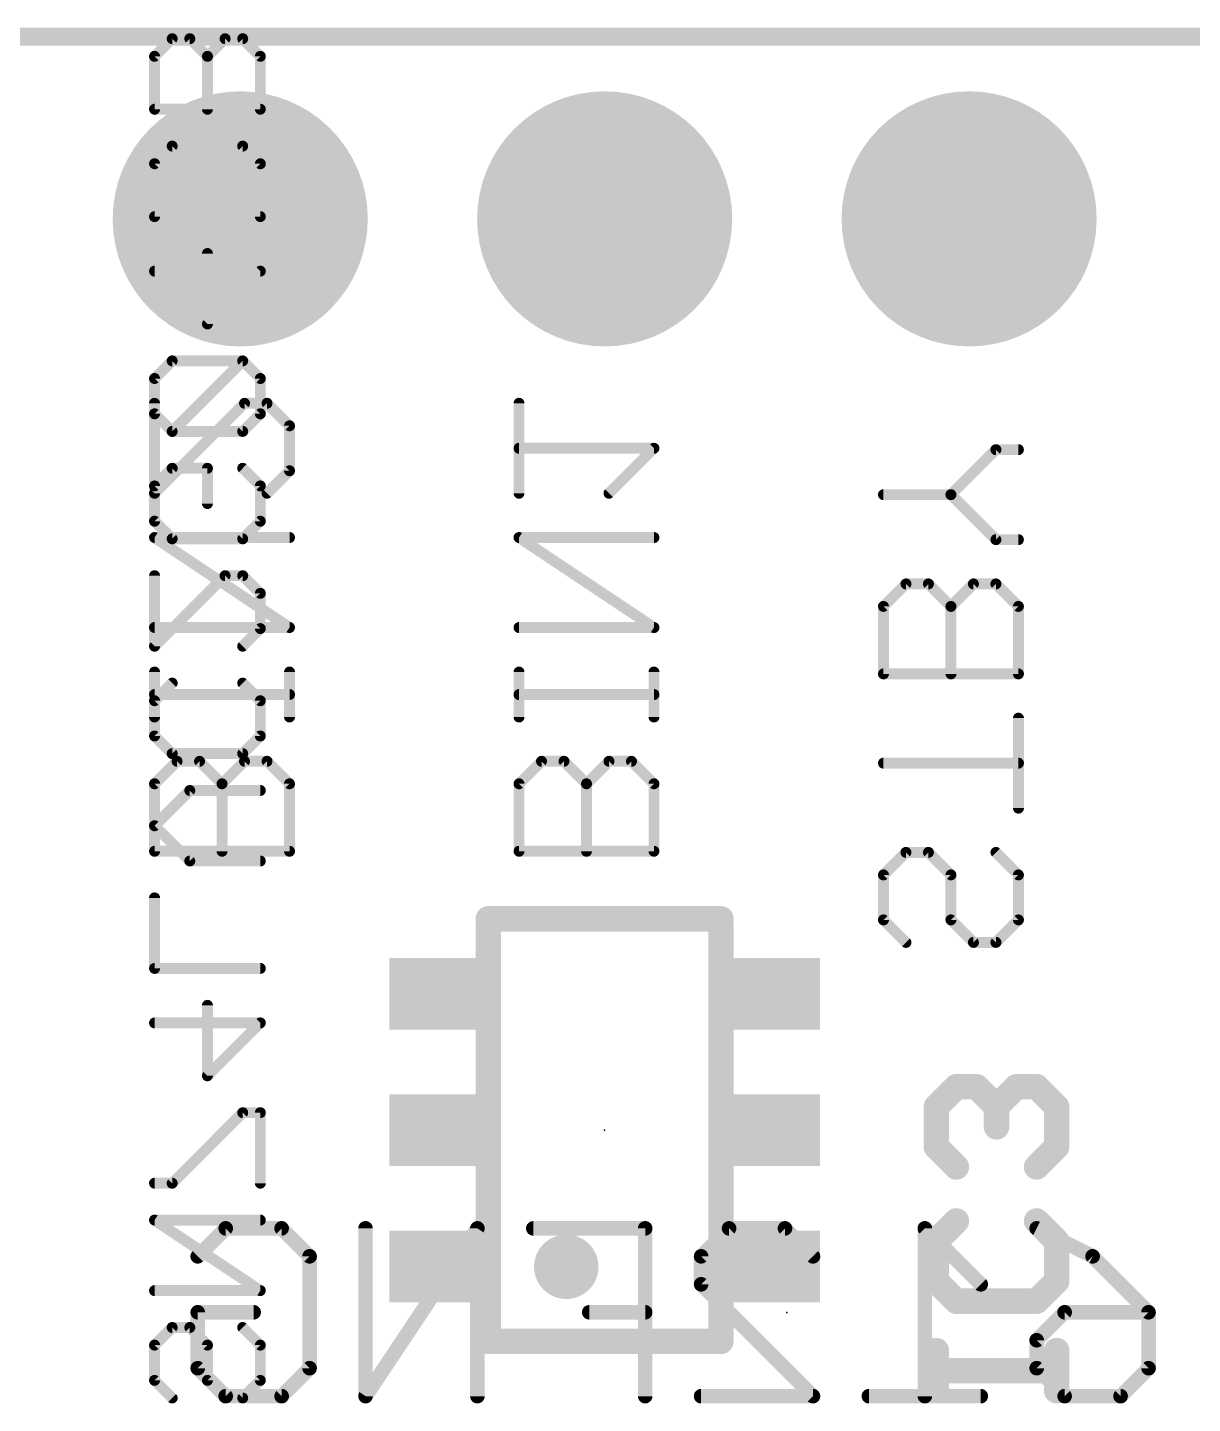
# Model space of a CAD drawing. Extents: x -0.1 to 33.1, y -0.1 to 43.3.
# Drawn here: x 8.68 to 16.8, y 23.49 to 33.08 of the extents above; entities that cross this region are included whole.
import ezdxf

# ---------------------------------------------------------------- set-up
doc = ezdxf.new("R2010")
doc.units = 0
for name, color, linetype in [('17', 94, 'CONTINUOUS'), ('22', 250, 'CONTINUOUS'), ('24', 178, 'CONTINUOUS'), ('26', 250, 'CONTINUOUS'), ('28', 250, 'CONTINUOUS'), ('52', 250, 'CONTINUOUS')]:
    doc.layers.add(name, color=color, linetype=linetype)

# ---------------------------------------------------------------- blocks, each defined once
blk = doc.blocks.new('RECT')
blk.add_solid([(-0.5, -0.5), (0.5, -0.5), (-0.5, 0.5), (0.5, 0.5)])
blk = doc.blocks.new('ROUNDP')
at = {"const_width": 0.5}
blk.add_lwpolyline([(0, -0.25, 1), (0, 0.25, 1), (0, -0.25)], format="xyb", dxfattribs=at)

msp = doc.modelspace()

# ---------------------------------------------------------------- linework, layer by layer
at = {"layer": '22'}
for points, const_width in [([(24.13, 33.02), (3.81, 33.02)], 0.127), ([(9.5631, 30.4649), (9.5631, 29.8378)], 0.0762), ([(9.5631, 29.8378), (10.1902, 30.4649)], 0.0762), ([(10.1902, 30.4649), (10.3469, 30.4649)], 0.0762), ([(10.3469, 30.4649), (10.5037, 30.3081)], 0.0762), ([(12.1031, 29.8378), (12.1031, 30.4649)], 0.0762), ([(10.5037, 30.3081), (10.5037, 29.9946)], 0.0762), ([(13.0437, 30.1514), (12.1031, 30.1514)], 0.0762), ([(12.7302, 29.8378), (13.0437, 30.1514)], 0.0762), ([(15.1134, 29.8282), (15.4269, 30.1417)], 0.0762), ([(15.4269, 30.1417), (15.5837, 30.1417)], 0.0762), ([(10.5037, 29.9946), (10.3469, 29.8378)], 0.0762), ([(15.1134, 29.8282), (14.6431, 29.8282)], 0.0762), ([(15.4269, 29.5147), (15.1134, 29.8282)], 0.0762), ([(10.5037, 28.9023), (9.5631, 29.5294)], 0.0762), ([(9.5631, 29.5294), (10.5037, 29.5294)], 0.0762), ([(13.0437, 28.9023), (12.1031, 29.5294)], 0.0762), ([(12.1031, 29.5294), (13.0437, 29.5294)], 0.0762), ([(15.5837, 29.5147), (15.4269, 29.5147)], 0.0762), ([(14.7999, 29.2062), (14.6431, 29.0494)], 0.0762), ([(14.9566, 29.2062), (14.7999, 29.2062)], 0.0762), ([(15.1134, 29.0494), (14.9566, 29.2062)], 0.0762), ([(15.2702, 29.2062), (15.1134, 29.0494)], 0.0762), ([(15.4269, 29.2062), (15.2702, 29.2062)], 0.0762), ([(15.5837, 29.0494), (15.4269, 29.2062)], 0.0762), ([(14.6431, 29.0494), (14.6431, 28.5791)], 0.0762), ([(15.1134, 28.5791), (15.1134, 29.0494)], 0.0762), ([(15.5837, 28.5791), (15.5837, 29.0494)], 0.0762), ([(9.5631, 28.9023), (10.5037, 28.9023)], 0.0762), ([(12.1031, 28.9023), (13.0437, 28.9023)], 0.0762), ([(9.5631, 28.2786), (9.5631, 28.5922)], 0.0762), ([(10.5037, 28.2786), (10.5037, 28.5922)], 0.0762), ([(12.1031, 28.2786), (12.1031, 28.5922)], 0.0762), ([(13.0437, 28.2786), (13.0437, 28.5922)], 0.0762), ([(14.6431, 28.5791), (15.5837, 28.5791)], 0.0762), ([(9.5631, 28.4354), (10.5037, 28.4354)], 0.0762), ([(12.1031, 28.4354), (13.0437, 28.4354)], 0.0762), ([(15.5837, 27.6436), (15.5837, 28.2707)], 0.0762), ([(9.7199, 27.9702), (9.5631, 27.8134)], 0.0762), ([(9.8766, 27.9702), (9.7199, 27.9702)], 0.0762), ([(10.0334, 27.8134), (9.8766, 27.9702)], 0.0762), ([(10.1902, 27.9702), (10.0334, 27.8134)], 0.0762), ([(10.3469, 27.9702), (10.1902, 27.9702)], 0.0762), ([(10.5037, 27.8134), (10.3469, 27.9702)], 0.0762), ([(12.2599, 27.9702), (12.1031, 27.8134)], 0.0762), ([(12.4166, 27.9702), (12.2599, 27.9702)], 0.0762), ([(12.5734, 27.8134), (12.4166, 27.9702)], 0.0762), ([(12.7302, 27.9702), (12.5734, 27.8134)], 0.0762), ([(12.8869, 27.9702), (12.7302, 27.9702)], 0.0762), ([(13.0437, 27.8134), (12.8869, 27.9702)], 0.0762), ([(14.6431, 27.9572), (15.5837, 27.9572)], 0.0762), ([(9.5631, 27.8134), (9.5631, 27.3431)], 0.0762), ([(10.0334, 27.3431), (10.0334, 27.8134)], 0.0762), ([(10.5037, 27.3431), (10.5037, 27.8134)], 0.0762), ([(12.1031, 27.8134), (12.1031, 27.3431)], 0.0762), ([(12.5734, 27.3431), (12.5734, 27.8134)], 0.0762), ([(13.0437, 27.3431), (13.0437, 27.8134)], 0.0762), ([(9.5631, 27.3431), (10.5037, 27.3431)], 0.0762), ([(12.1031, 27.3431), (13.0437, 27.3431)], 0.0762), ([(14.7999, 27.3352), (14.6431, 27.1784)], 0.0762), ([(14.9566, 27.3352), (14.7999, 27.3352)], 0.0762), ([(15.1134, 27.1784), (14.9566, 27.3352)], 0.0762), ([(15.4269, 27.3352), (15.5837, 27.1784)], 0.0762), ([(14.6431, 27.1784), (14.6431, 26.8649)], 0.0762), ([(15.1134, 26.8649), (15.1134, 27.1784)], 0.0762), ([(15.5837, 27.1784), (15.5837, 26.8649)], 0.0762), ([(13.5104, 26.8724), (11.8896, 26.8724)], 0.1778), ([(14.6431, 26.8649), (14.7999, 26.7081)], 0.0762), ([(15.2702, 26.7081), (15.1134, 26.8649)], 0.0762), ([(15.5837, 26.8649), (15.4269, 26.7081)], 0.0762), ([(15.4269, 26.7081), (15.2702, 26.7081)], 0.0762), ([(9.864, 24.5203), (10.0589, 24.7152)], 0.1016), ([(10.0589, 24.7152), (10.4487, 24.7152)], 0.1016), ([(10.4487, 24.7152), (10.6436, 24.5203)], 0.1016), ([(11.813, 24.7152), (11.0334, 23.5458)], 0.1016), ([(11.0334, 23.5458), (11.0334, 24.7152)], 0.1016), ([(11.813, 23.5458), (11.813, 24.7152)], 0.1016), ([(12.9824, 24.7152), (12.2028, 24.7152)], 0.1016), ([(12.9824, 23.5458), (12.9824, 24.7152)], 0.1016), ([(13.3722, 24.5203), (13.5671, 24.7152)], 0.1016), ([(13.5671, 24.7152), (13.9569, 24.7152)], 0.1016), ([(13.9569, 24.7152), (14.1518, 24.5203)], 0.1016), ([(15.3212, 24.3254), (14.9314, 24.7152)], 0.1016), ([(14.9314, 24.7152), (14.9314, 23.5458)], 0.1016), ([(15.711, 24.7152), (16.1008, 24.5203)], 0.1016), ([(10.6436, 24.5203), (10.6436, 23.7407)], 0.1016), ([(13.3722, 24.3254), (13.3722, 24.5203)], 0.1016), ([(16.1008, 24.5203), (16.4906, 24.1305)], 0.1016), ([(14.1518, 23.5458), (13.3722, 24.3254)], 0.1016), ([(9.864, 23.7407), (9.864, 24.1305)], 0.1016), ([(9.864, 24.1305), (10.2538, 24.1305)], 0.1016), ([(12.9824, 24.1305), (12.5926, 24.1305)], 0.1016), ([(15.711, 23.9356), (15.9059, 24.1305)], 0.1016), ([(15.9059, 24.1305), (16.4906, 24.1305)], 0.1016), ([(16.4906, 24.1305), (16.4906, 23.7407)], 0.1016), ([(11.8896, 23.9276), (13.5104, 23.9276)], 0.1778), ([(15.711, 23.7407), (15.711, 23.9356)], 0.1016), ([(10.0589, 23.5458), (9.864, 23.7407)], 0.1016), ([(10.6436, 23.7407), (10.4487, 23.5458)], 0.1016), ([(15.9059, 23.5458), (15.711, 23.7407)], 0.1016), ([(16.4906, 23.7407), (16.2957, 23.5458)], 0.1016), ([(10.4487, 23.5458), (10.0589, 23.5458)], 0.1016), ([(13.3722, 23.5458), (14.1518, 23.5458)], 0.1016), ([(15.3212, 23.5458), (14.5416, 23.5458)], 0.1016), ([(16.2957, 23.5458), (15.9059, 23.5458)], 0.1016)]:
    msp.add_lwpolyline(points, dxfattribs=dict(at, const_width=const_width))
for points, const_width in [([(9.5822, 30.4649, 1), (9.5441, 30.4649)], 0.0381), ([(10.1902, 30.4839, 1), (10.1902, 30.4458)], 0.0381), ([(10.2036, 30.4514, 1), (10.1767, 30.4784)], 0.0381), ([(10.3604, 30.4784, 1), (10.3335, 30.4514)], 0.0381), ([(10.3469, 30.4458, 1), (10.3469, 30.4839)], 0.0381), ([(12.1222, 30.4649, 1), (12.0841, 30.4649)], 0.0381), ([(10.5228, 30.3081, 1), (10.4847, 30.3081)], 0.0381), ([(10.4902, 30.2946, 1), (10.5172, 30.3216)], 0.0381), ([(12.1031, 30.1704, 1), (12.1031, 30.1323)], 0.0381), ([(13.0572, 30.1379, 1), (13.0302, 30.1648)], 0.0381), ([(13.0437, 30.1323, 1), (13.0437, 30.1704)], 0.0381), ([(15.4269, 30.1608, 1), (15.4269, 30.1227)], 0.0381), ([(15.4404, 30.1283, 1), (15.4135, 30.1552)], 0.0381), ([(15.5837, 30.1227, 1), (15.5837, 30.1608)], 0.0381), ([(10.4847, 29.9946, 1), (10.5228, 29.9946)], 0.0381), ([(10.5172, 29.9811, 1), (10.4902, 30.0081)], 0.0381), ([(9.5496, 29.8513, 1), (9.5766, 29.8243)], 0.0381), ([(9.5441, 29.8378, 1), (9.5822, 29.8378)], 0.0381), ([(10.3335, 29.8513, 1), (10.3604, 29.8243)], 0.0381), ([(12.0841, 29.8378, 1), (12.1222, 29.8378)], 0.0381), ([(12.7167, 29.8513, 1), (12.7436, 29.8243)], 0.0381), ([(14.6431, 29.8472, 1), (14.6431, 29.8091)], 0.0381), ([(15.1269, 29.8417, 1), (15.0999, 29.8147)], 0.0381), ([(15.0999, 29.8417, 1), (15.1269, 29.8147)], 0.0381), ([(15.1134, 29.8091, 1), (15.1134, 29.8472)], 0.0381), ([(9.5737, 29.5452, 1), (9.5525, 29.5135)], 0.0381), ([(9.5631, 29.5484, 1), (9.5631, 29.5103)], 0.0381), ([(10.5037, 29.5103, 1), (10.5037, 29.5484)], 0.0381), ([(12.1137, 29.5452, 1), (12.0925, 29.5135)], 0.0381), ([(12.1031, 29.5484, 1), (12.1031, 29.5103)], 0.0381), ([(13.0437, 29.5103, 1), (13.0437, 29.5484)], 0.0381), ([(15.4269, 29.5337, 1), (15.4269, 29.4956)], 0.0381), ([(15.4135, 29.5012, 1), (15.4404, 29.5281)], 0.0381), ([(15.5837, 29.4956, 1), (15.5837, 29.5337)], 0.0381), ([(14.7999, 29.2253, 1), (14.7999, 29.1872)], 0.0381), ([(14.8133, 29.1927, 1), (14.7864, 29.2197)], 0.0381), ([(14.9701, 29.2197, 1), (14.9432, 29.1927)], 0.0381), ([(14.9566, 29.1872, 1), (14.9566, 29.2253)], 0.0381), ([(15.2702, 29.2253, 1), (15.2702, 29.1872)], 0.0381), ([(15.2836, 29.1927, 1), (15.2567, 29.2197)], 0.0381), ([(15.4404, 29.2197, 1), (15.4135, 29.1927)], 0.0381), ([(15.4269, 29.1872, 1), (15.4269, 29.2253)], 0.0381), ([(14.6296, 29.0629, 1), (14.6566, 29.036)], 0.0381), ([(14.6622, 29.0494, 1), (14.6241, 29.0494)], 0.0381), ([(15.0999, 29.0629, 1), (15.1269, 29.036)], 0.0381), ([(15.1325, 29.0494, 1), (15.0944, 29.0494)], 0.0381), ([(15.0999, 29.036, 1), (15.1269, 29.0629)], 0.0381), ([(15.6028, 29.0494, 1), (15.5647, 29.0494)], 0.0381), ([(15.5702, 29.036, 1), (15.5972, 29.0629)], 0.0381), ([(9.5631, 28.9213, 1), (9.5631, 28.8832)], 0.0381), ([(10.4931, 28.8864, 1), (10.5143, 28.9181)], 0.0381), ([(10.5037, 28.8832, 1), (10.5037, 28.9213)], 0.0381), ([(12.1031, 28.9213, 1), (12.1031, 28.8832)], 0.0381), ([(13.0331, 28.8864, 1), (13.0543, 28.9181)], 0.0381), ([(13.0437, 28.8832, 1), (13.0437, 28.9213)], 0.0381), ([(9.5822, 28.5922, 1), (9.5441, 28.5922)], 0.0381), ([(10.5228, 28.5922, 1), (10.4847, 28.5922)], 0.0381), ([(12.1222, 28.5922, 1), (12.0841, 28.5922)], 0.0381), ([(13.0628, 28.5922, 1), (13.0247, 28.5922)], 0.0381), ([(14.6431, 28.5982, 1), (14.6431, 28.5601)], 0.0381), ([(14.6241, 28.5791, 1), (14.6622, 28.5791)], 0.0381), ([(15.0944, 28.5791, 1), (15.1325, 28.5791)], 0.0381), ([(15.5647, 28.5791, 1), (15.6028, 28.5791)], 0.0381), ([(15.5837, 28.5601, 1), (15.5837, 28.5982)], 0.0381), ([(9.5631, 28.4544, 1), (9.5631, 28.4163)], 0.0381), ([(10.5037, 28.4163, 1), (10.5037, 28.4544)], 0.0381), ([(12.1031, 28.4544, 1), (12.1031, 28.4163)], 0.0381), ([(13.0437, 28.4163, 1), (13.0437, 28.4544)], 0.0381), ([(9.5441, 28.2786, 1), (9.5822, 28.2786)], 0.0381), ([(10.4847, 28.2786, 1), (10.5228, 28.2786)], 0.0381), ([(12.0841, 28.2786, 1), (12.1222, 28.2786)], 0.0381), ([(13.0247, 28.2786, 1), (13.0628, 28.2786)], 0.0381), ([(15.6028, 28.2707, 1), (15.5647, 28.2707)], 0.0381), ([(9.7199, 27.9892, 1), (9.7199, 27.9511)], 0.0381), ([(9.7333, 27.9567, 1), (9.7064, 27.9836)], 0.0381), ([(9.8901, 27.9836, 1), (9.8632, 27.9567)], 0.0381), ([(9.8766, 27.9511, 1), (9.8766, 27.9892)], 0.0381), ([(10.1902, 27.9892, 1), (10.1902, 27.9511)], 0.0381), ([(10.2036, 27.9567, 1), (10.1767, 27.9836)], 0.0381), ([(10.3604, 27.9836, 1), (10.3335, 27.9567)], 0.0381), ([(10.3469, 27.9511, 1), (10.3469, 27.9892)], 0.0381), ([(12.2599, 27.9892, 1), (12.2599, 27.9511)], 0.0381), ([(12.2733, 27.9567, 1), (12.2464, 27.9836)], 0.0381), ([(12.4301, 27.9836, 1), (12.4032, 27.9567)], 0.0381), ([(12.4166, 27.9511, 1), (12.4166, 27.9892)], 0.0381), ([(12.7302, 27.9892, 1), (12.7302, 27.9511)], 0.0381), ([(12.7436, 27.9567, 1), (12.7167, 27.9836)], 0.0381), ([(12.9004, 27.9836, 1), (12.8735, 27.9567)], 0.0381), ([(12.8869, 27.9511, 1), (12.8869, 27.9892)], 0.0381), ([(14.6431, 27.9762, 1), (14.6431, 27.9381)], 0.0381), ([(15.5837, 27.9381, 1), (15.5837, 27.9762)], 0.0381), ([(9.5496, 27.8269, 1), (9.5766, 27.7999)], 0.0381), ([(9.5822, 27.8134, 1), (9.5441, 27.8134)], 0.0381), ([(10.0199, 27.8269, 1), (10.0469, 27.7999)], 0.0381), ([(10.0525, 27.8134, 1), (10.0144, 27.8134)], 0.0381), ([(10.0199, 27.7999, 1), (10.0469, 27.8269)], 0.0381), ([(10.5228, 27.8134, 1), (10.4847, 27.8134)], 0.0381), ([(10.4902, 27.7999, 1), (10.5172, 27.8269)], 0.0381), ([(12.1222, 27.8134, 1), (12.0841, 27.8134)], 0.0381), ([(12.0896, 27.8269, 1), (12.1166, 27.7999)], 0.0381), ([(12.5925, 27.8134, 1), (12.5544, 27.8134)], 0.0381), ([(12.5599, 27.8269, 1), (12.5869, 27.7999)], 0.0381), ([(12.5599, 27.7999, 1), (12.5869, 27.8269)], 0.0381), ([(13.0628, 27.8134, 1), (13.0247, 27.8134)], 0.0381), ([(13.0302, 27.7999, 1), (13.0572, 27.8269)], 0.0381), ([(15.5647, 27.6436, 1), (15.6028, 27.6436)], 0.0381), ([(9.5631, 27.3621, 1), (9.5631, 27.324)], 0.0381), ([(9.5441, 27.3431, 1), (9.5822, 27.3431)], 0.0381), ([(10.0144, 27.3431, 1), (10.0525, 27.3431)], 0.0381), ([(10.4847, 27.3431, 1), (10.5228, 27.3431)], 0.0381), ([(10.5037, 27.324, 1), (10.5037, 27.3621)], 0.0381), ([(12.1031, 27.3621, 1), (12.1031, 27.324)], 0.0381), ([(12.0841, 27.3431, 1), (12.1222, 27.3431)], 0.0381), ([(12.5544, 27.3431, 1), (12.5925, 27.3431)], 0.0381), ([(13.0247, 27.3431, 1), (13.0628, 27.3431)], 0.0381), ([(13.0437, 27.324, 1), (13.0437, 27.3621)], 0.0381), ([(14.7999, 27.3542, 1), (14.7999, 27.3161)], 0.0381), ([(14.8133, 27.3217, 1), (14.7864, 27.3486)], 0.0381), ([(14.9701, 27.3486, 1), (14.9432, 27.3217)], 0.0381), ([(14.9566, 27.3161, 1), (14.9566, 27.3542)], 0.0381), ([(15.4404, 27.3486, 1), (15.4135, 27.3217)], 0.0381), ([(14.6296, 27.1919, 1), (14.6566, 27.1649)], 0.0381), ([(14.6622, 27.1784, 1), (14.6241, 27.1784)], 0.0381), ([(15.1325, 27.1784, 1), (15.0944, 27.1784)], 0.0381), ([(15.0999, 27.1649, 1), (15.1269, 27.1919)], 0.0381), ([(15.6028, 27.1784, 1), (15.5647, 27.1784)], 0.0381), ([(15.5702, 27.1649, 1), (15.5972, 27.1919)], 0.0381), ([(11.8896, 26.9169, 1), (11.8896, 26.828)], 0.0889), ([(13.5104, 26.828, 1), (13.5104, 26.9169)], 0.0889), ([(14.6566, 26.8783, 1), (14.6296, 26.8514)], 0.0381), ([(14.6241, 26.8649, 1), (14.6622, 26.8649)], 0.0381), ([(15.1269, 26.8783, 1), (15.0999, 26.8514)], 0.0381), ([(15.0944, 26.8649, 1), (15.1325, 26.8649)], 0.0381), ([(15.5647, 26.8649, 1), (15.6028, 26.8649)], 0.0381), ([(15.5972, 26.8514, 1), (15.5702, 26.8783)], 0.0381), ([(14.7864, 26.6946, 1), (14.8133, 26.7216)], 0.0381), ([(15.2702, 26.7272, 1), (15.2702, 26.6891)], 0.0381), ([(15.2567, 26.6946, 1), (15.2836, 26.7216)], 0.0381), ([(15.4135, 26.7216, 1), (15.4404, 26.6946)], 0.0381), ([(15.4269, 26.6891, 1), (15.4269, 26.7272)], 0.0381), ([(10.0589, 24.7406, 1), (10.0589, 24.6898)], 0.0508), ([(10.0769, 24.6972, 1), (10.041, 24.7332)], 0.0508), ([(10.4667, 24.7332, 1), (10.4308, 24.6972)], 0.0508), ([(10.4487, 24.6898, 1), (10.4487, 24.7406)], 0.0508), ([(11.0588, 24.7152, 1), (11.008, 24.7152)], 0.0508), ([(11.8384, 24.7152, 1), (11.7876, 24.7152)], 0.0508), ([(11.8341, 24.7011, 1), (11.7919, 24.7293)], 0.0508), ([(12.2028, 24.7406, 1), (12.2028, 24.6898)], 0.0508), ([(13.0078, 24.7152, 1), (12.957, 24.7152)], 0.0508), ([(12.9824, 24.6898, 1), (12.9824, 24.7406)], 0.0508), ([(13.5671, 24.7406, 1), (13.5671, 24.6898)], 0.0508), ([(13.5851, 24.6972, 1), (13.5492, 24.7332)], 0.0508), ([(13.9749, 24.7332, 1), (13.939, 24.6972)], 0.0508), ([(13.9569, 24.6898, 1), (13.9569, 24.7406)], 0.0508), ([(14.9494, 24.7332, 1), (14.9134, 24.6972)], 0.0508), ([(14.9568, 24.7152, 1), (14.906, 24.7152)], 0.0508), ([(15.7224, 24.7379, 1), (15.6996, 24.6925)], 0.0508), ([(12.4325, 24.3353, 1), (12.4325, 24.5598, 1), (12.4325, 24.3353)], 0.2245), ([(9.8461, 24.5383, 1), (9.882, 24.5023)], 0.0508), ([(10.669, 24.5203, 1), (10.6182, 24.5203)], 0.0508), ([(10.6257, 24.5023, 1), (10.6616, 24.5383)], 0.0508), ([(13.3976, 24.5203, 1), (13.3468, 24.5203)], 0.0508), ([(13.3543, 24.5383, 1), (13.3902, 24.5023)], 0.0508), ([(14.1338, 24.5023, 1), (14.1698, 24.5383)], 0.0508), ([(16.1188, 24.5383, 1), (16.0828, 24.5023)], 0.0508), ([(16.0894, 24.4976, 1), (16.1122, 24.543)], 0.0508), ([(13.3902, 24.3434, 1), (13.3543, 24.3074)], 0.0508), ([(15.3032, 24.3074, 1), (15.3392, 24.3434)], 0.0508), ([(13.3468, 24.3254, 1), (13.3976, 24.3254)], 0.0508), ([(9.8894, 24.1305, 1), (9.8386, 24.1305)], 0.0508), ([(9.864, 24.1559, 1), (9.864, 24.1051)], 0.0508), ([(10.2538, 24.1051, 1), (10.2538, 24.1559)], 0.0508), ([(12.5926, 24.1559, 1), (12.5926, 24.1051)], 0.0508), ([(12.9824, 24.1051, 1), (12.9824, 24.1559)], 0.0508), ([(15.9059, 24.1559, 1), (15.9059, 24.1051)], 0.0508), ([(15.9239, 24.1125, 1), (15.8879, 24.1485)], 0.0508), ([(16.516, 24.1305, 1), (16.4652, 24.1305)], 0.0508), ([(16.4726, 24.1125, 1), (16.5086, 24.1485)], 0.0508), ([(16.4906, 24.1051, 1), (16.4906, 24.1559)], 0.0508), ([(11.8896, 23.9721, 1), (11.8896, 23.8832)], 0.0889), ([(13.5104, 23.8832, 1), (13.5104, 23.9721)], 0.0889), ([(15.693, 23.9536, 1), (15.729, 23.9176)], 0.0508), ([(15.7364, 23.9356, 1), (15.6856, 23.9356)], 0.0508), ([(9.882, 23.7587, 1), (9.8461, 23.7227)], 0.0508), ([(10.6616, 23.7227, 1), (10.6257, 23.7587)], 0.0508), ([(15.729, 23.7587, 1), (15.693, 23.7227)], 0.0508), ([(16.5086, 23.7227, 1), (16.4726, 23.7587)], 0.0508), ([(9.8386, 23.7407, 1), (9.8894, 23.7407)], 0.0508), ([(10.6182, 23.7407, 1), (10.669, 23.7407)], 0.0508), ([(15.6856, 23.7407, 1), (15.7364, 23.7407)], 0.0508), ([(16.4652, 23.7407, 1), (16.516, 23.7407)], 0.0508), ([(10.0589, 23.5712, 1), (10.0589, 23.5204)], 0.0508), ([(10.041, 23.5278, 1), (10.0769, 23.5638)], 0.0508), ([(10.4308, 23.5638, 1), (10.4667, 23.5278)], 0.0508), ([(10.4487, 23.5204, 1), (10.4487, 23.5712)], 0.0508), ([(13.3722, 23.5712, 1), (13.3722, 23.5204)], 0.0508), ([(14.1338, 23.5278, 1), (14.1698, 23.5638)], 0.0508), ([(14.1518, 23.5204, 1), (14.1518, 23.5712)], 0.0508), ([(14.5416, 23.5712, 1), (14.5416, 23.5204)], 0.0508), ([(15.3212, 23.5204, 1), (15.3212, 23.5712)], 0.0508), ([(15.9059, 23.5712, 1), (15.9059, 23.5204)], 0.0508), ([(15.8879, 23.5278, 1), (15.9239, 23.5638)], 0.0508), ([(16.2777, 23.5638, 1), (16.3137, 23.5278)], 0.0508), ([(16.2957, 23.5204, 1), (16.2957, 23.5712)], 0.0508), ([(11.0123, 23.5599, 1), (11.0546, 23.5317)], 0.0508), ([(11.008, 23.5458, 1), (11.0588, 23.5458)], 0.0508), ([(11.7876, 23.5458, 1), (11.8384, 23.5458)], 0.0508), ([(12.957, 23.5458, 1), (13.0078, 23.5458)], 0.0508), ([(14.906, 23.5458, 1), (14.9568, 23.5458)], 0.0508)]:
    msp.add_lwpolyline(points, format="xyb", dxfattribs=dict(at, const_width=const_width))
at = {"layer": '24'}
for p in [(12.7, 25.4), (13.97, 24.13)]:
    msp.add_point(p, dxfattribs=at)
at = {"layer": '26', "const_width": 0.1778}
for points in [[(15.1512, 25.7024), (15.0114, 25.5626)], [(15.291, 25.7024), (15.1512, 25.7024)], [(15.4309, 25.5626), (15.291, 25.7024)], [(15.5707, 25.7024), (15.4309, 25.5626)], [(15.7105, 25.7024), (15.5707, 25.7024)], [(15.8503, 25.5626), (15.7105, 25.7024)], [(15.0114, 25.5626), (15.0114, 25.2829)], [(15.4309, 25.5626), (15.4309, 25.4227)], [(15.8503, 25.2829), (15.8503, 25.5626)], [(15.0114, 25.2829), (15.1512, 25.1431)], [(15.7105, 25.1431), (15.8503, 25.2829)], [(15.0114, 24.627), (15.1512, 24.7669)], [(15.7105, 24.7669), (15.8503, 24.627)], [(15.0114, 24.3474), (15.0114, 24.627)], [(15.8503, 24.627), (15.8503, 24.3474)], [(15.1512, 24.2076), (15.0114, 24.3474)], [(15.8503, 24.3474), (15.7105, 24.2076)], [(15.7105, 24.2076), (15.1512, 24.2076)], [(15.0114, 23.5839), (15.0114, 23.8635)], [(15.8503, 23.5839), (15.8503, 23.8635)], [(15.0114, 23.7237), (15.8503, 23.7237)]]:
    msp.add_lwpolyline(points, dxfattribs=at)
at = {"layer": '26', "const_width": 0.0889}
for points in [[(15.1512, 25.7468, 1), (15.1512, 25.6579)], [(15.1826, 25.6709, 1), (15.1198, 25.7338)], [(15.3225, 25.7338, 1), (15.2596, 25.6709)], [(15.291, 25.6579, 1), (15.291, 25.7468)], [(15.5707, 25.7468, 1), (15.5707, 25.6579)], [(15.6021, 25.6709, 1), (15.5392, 25.7338)], [(15.7419, 25.7338, 1), (15.6791, 25.6709)], [(15.7105, 25.6579, 1), (15.7105, 25.7468)], [(14.98, 25.594, 1), (15.0428, 25.5311)], [(15.0558, 25.5626, 1), (14.967, 25.5626)], [(15.4753, 25.5626, 1), (15.3864, 25.5626)], [(15.3994, 25.594, 1), (15.4623, 25.5311)], [(15.3994, 25.5311, 1), (15.4623, 25.594)], [(15.8948, 25.5626, 1), (15.8059, 25.5626)], [(15.8189, 25.5311, 1), (15.8817, 25.594)], [(15.3864, 25.4227, 1), (15.4753, 25.4227)], [(15.0428, 25.3143, 1), (14.98, 25.2515)], [(14.967, 25.2829, 1), (15.0558, 25.2829)], [(15.8059, 25.2829, 1), (15.8948, 25.2829)], [(15.8817, 25.2515, 1), (15.8189, 25.3143)], [(15.1198, 25.1117, 1), (15.1826, 25.1745)], [(15.6791, 25.1745, 1), (15.7419, 25.1117)], [(15.1826, 24.7354, 1), (15.1198, 24.7983)], [(15.7419, 24.7983, 1), (15.6791, 24.7354)], [(14.98, 24.6585, 1), (15.0428, 24.5956)], [(15.0558, 24.627, 1), (14.967, 24.627)], [(15.8948, 24.627, 1), (15.8059, 24.627)], [(15.8189, 24.5956, 1), (15.8817, 24.6585)], [(15.0428, 24.3788, 1), (14.98, 24.316)], [(14.967, 24.3474, 1), (15.0558, 24.3474)], [(15.8059, 24.3474, 1), (15.8948, 24.3474)], [(15.8817, 24.316, 1), (15.8189, 24.3788)], [(15.1512, 24.252, 1), (15.1512, 24.1631)], [(15.1198, 24.1761, 1), (15.1826, 24.239)], [(15.6791, 24.239, 1), (15.7419, 24.1761)], [(15.7105, 24.1631, 1), (15.7105, 24.252)], [(15.0558, 23.8635, 1), (14.967, 23.8635)], [(15.8948, 23.8635, 1), (15.8059, 23.8635)], [(15.0114, 23.7682, 1), (15.0114, 23.6793)], [(15.8503, 23.6793, 1), (15.8503, 23.7682)], [(14.967, 23.5839, 1), (15.0558, 23.5839)], [(15.8059, 23.5839, 1), (15.8948, 23.5839)]]:
    msp.add_lwpolyline(points, format="xyb", dxfattribs=at)
at = {"layer": '28', "const_width": 0.0762}
for points in [[(9.686, 33.0056), (9.5631, 32.8827)], [(9.8088, 33.0056), (9.686, 33.0056)], [(9.9317, 32.8827), (9.8088, 33.0056)], [(10.0546, 33.0056), (9.9317, 32.8827)], [(10.1775, 33.0056), (10.0546, 33.0056)], [(10.3003, 32.8827), (10.1775, 33.0056)], [(9.5631, 32.8827), (9.5631, 32.5141)], [(9.9317, 32.5141), (9.9317, 32.8827)], [(10.3003, 32.5141), (10.3003, 32.8827)], [(9.5631, 32.5141), (10.3003, 32.5141)], [(9.5631, 32.1343), (9.686, 32.2572)], [(9.686, 32.2572), (10.1775, 32.2572)], [(10.1775, 32.2572), (10.3003, 32.1343)], [(9.5631, 31.7657), (9.5631, 32.1343)], [(10.3003, 32.1343), (10.3003, 31.7657)], [(10.3003, 31.7657), (9.5631, 31.7657)], [(9.9317, 31.0173), (9.9317, 31.5087)], [(9.5631, 31.3859), (10.3003, 31.3859)], [(10.3003, 31.3859), (9.9317, 31.0173)], [(9.686, 30.7603), (9.5631, 30.6375)], [(10.1775, 30.7603), (9.686, 30.7603)], [(9.686, 30.2688), (10.1775, 30.7603)], [(10.3003, 30.6375), (10.1775, 30.7603)], [(9.5631, 30.6375), (9.5631, 30.3917)], [(10.3003, 30.3917), (10.3003, 30.6375)], [(9.5631, 30.3917), (9.686, 30.2688)], [(10.1775, 30.2688), (10.3003, 30.3917)], [(9.686, 30.2688), (10.1775, 30.2688)], [(9.5631, 29.889), (9.686, 30.0119)], [(9.686, 30.0119), (9.9317, 30.0119)], [(9.9317, 30.0119), (9.9317, 29.7662)], [(10.1775, 30.0119), (10.3003, 29.889)], [(9.5631, 29.6433), (9.5631, 29.889)], [(10.3003, 29.889), (10.3003, 29.6433)], [(9.686, 29.5204), (9.5631, 29.6433)], [(10.3003, 29.6433), (10.1775, 29.5204)], [(10.1775, 29.5204), (9.686, 29.5204)], [(9.5631, 29.2635), (9.5631, 28.772)], [(9.5631, 28.772), (10.0546, 29.2635)], [(10.0546, 29.2635), (10.1775, 29.2635)], [(10.1775, 29.2635), (10.3003, 29.1406)], [(10.3003, 29.1406), (10.3003, 28.8949)], [(10.3003, 28.8949), (10.1775, 28.772)], [(9.5631, 28.3922), (9.686, 28.5151)], [(10.1775, 28.5151), (10.3003, 28.3922)], [(9.5631, 28.1465), (9.5631, 28.3922)], [(10.3003, 28.3922), (10.3003, 28.1465)], [(9.686, 28.0236), (9.5631, 28.1465)], [(10.3003, 28.1465), (10.1775, 28.0236)], [(10.1775, 28.0236), (9.686, 28.0236)], [(9.5631, 27.5209), (9.8088, 27.7667)], [(9.8088, 27.7667), (10.3003, 27.7667)], [(9.8088, 27.2752), (9.5631, 27.5209)], [(10.3003, 27.2752), (9.8088, 27.2752)], [(9.5631, 26.5268), (9.5631, 27.0182)], [(10.3003, 26.5268), (9.5631, 26.5268)], [(9.9317, 25.7783), (9.9317, 26.2698)], [(9.5631, 26.147), (10.3003, 26.147)], [(10.3003, 26.147), (9.9317, 25.7783)], [(10.1775, 25.5214), (9.686, 25.0299)], [(10.3003, 25.5214), (10.1775, 25.5214)], [(10.3003, 25.0299), (10.3003, 25.5214)], [(9.686, 25.0299), (9.5631, 25.0299)], [(10.3003, 24.2815), (9.5631, 24.773)], [(9.5631, 24.773), (10.3003, 24.773)], [(9.5631, 24.2815), (10.3003, 24.2815)], [(9.686, 24.0246), (9.5631, 23.9017)], [(9.8088, 24.0246), (9.686, 24.0246)], [(9.9317, 23.9017), (9.8088, 24.0246)], [(10.1775, 24.0246), (10.3003, 23.9017)], [(9.5631, 23.9017), (9.5631, 23.656)], [(9.9317, 23.656), (9.9317, 23.9017)], [(10.3003, 23.9017), (10.3003, 23.656)], [(9.5631, 23.656), (9.686, 23.5331)], [(10.0546, 23.5331), (9.9317, 23.656)], [(10.3003, 23.656), (10.1775, 23.5331)], [(10.1775, 23.5331), (10.0546, 23.5331)]]:
    msp.add_lwpolyline(points, dxfattribs=at)
at = {"layer": '28', "const_width": 0.0381}
for points in [[(9.686, 33.0246, 1), (9.686, 32.9865)], [(9.6994, 32.9921, 1), (9.6725, 33.019)], [(9.8223, 33.019, 1), (9.7954, 32.9921)], [(9.8088, 32.9865, 1), (9.8088, 33.0246)], [(10.0546, 33.0246, 1), (10.0546, 32.9865)], [(10.0681, 32.9921, 1), (10.0411, 33.019)], [(10.1909, 33.019, 1), (10.164, 32.9921)], [(10.1775, 32.9865, 1), (10.1775, 33.0246)], [(9.5496, 32.8962, 1), (9.5766, 32.8692)], [(9.5822, 32.8827, 1), (9.5441, 32.8827)], [(9.9508, 32.8827, 1), (9.9127, 32.8827)], [(9.9182, 32.8962, 1), (9.9452, 32.8692)], [(9.9182, 32.8692, 1), (9.9452, 32.8962)], [(10.3194, 32.8827, 1), (10.2813, 32.8827)], [(10.2869, 32.8692, 1), (10.3138, 32.8962)], [(9.5631, 32.5331, 1), (9.5631, 32.495)], [(9.5441, 32.5141, 1), (9.5822, 32.5141)], [(9.9127, 32.5141, 1), (9.9508, 32.5141)], [(10.2813, 32.5141, 1), (10.3194, 32.5141)], [(10.3003, 32.495, 1), (10.3003, 32.5331)], [(9.686, 32.2762, 1), (9.686, 32.2381)], [(9.6994, 32.2437, 1), (9.6725, 32.2706)], [(10.1909, 32.2706, 1), (10.164, 32.2437)], [(10.1775, 32.2381, 1), (10.1775, 32.2762)], [(9.5496, 32.1478, 1), (9.5766, 32.1208)], [(9.5822, 32.1343, 1), (9.5441, 32.1343)], [(10.3194, 32.1343, 1), (10.2813, 32.1343)], [(10.2869, 32.1208, 1), (10.3138, 32.1478)], [(9.5631, 31.7847, 1), (9.5631, 31.7466)], [(9.5441, 31.7657, 1), (9.5822, 31.7657)], [(10.2813, 31.7657, 1), (10.3194, 31.7657)], [(10.3003, 31.7466, 1), (10.3003, 31.7847)], [(9.9508, 31.5087, 1), (9.9127, 31.5087)], [(9.5631, 31.4049, 1), (9.5631, 31.3668)], [(10.3138, 31.3724, 1), (10.2869, 31.3993)], [(10.3003, 31.3668, 1), (10.3003, 31.4049)], [(9.9182, 31.0307, 1), (9.9452, 31.0038)], [(9.9127, 31.0173, 1), (9.9508, 31.0173)], [(9.686, 30.7794, 1), (9.686, 30.7413)], [(9.6994, 30.7469, 1), (9.6725, 30.7738)], [(10.1909, 30.7738, 1), (10.164, 30.7469)], [(10.1909, 30.7469, 1), (10.164, 30.7738)], [(10.1775, 30.7413, 1), (10.1775, 30.7794)], [(9.5496, 30.6509, 1), (9.5766, 30.624)], [(9.5822, 30.6375, 1), (9.5441, 30.6375)], [(10.3194, 30.6375, 1), (10.2813, 30.6375)], [(10.2869, 30.624, 1), (10.3138, 30.6509)], [(9.5766, 30.4052, 1), (9.5496, 30.3782)], [(9.5441, 30.3917, 1), (9.5822, 30.3917)], [(10.2813, 30.3917, 1), (10.3194, 30.3917)], [(10.3138, 30.3782, 1), (10.2869, 30.4052)], [(9.686, 30.2879, 1), (9.686, 30.2498)], [(9.6725, 30.2823, 1), (9.6994, 30.2554)], [(9.6725, 30.2554, 1), (9.6994, 30.2823)], [(10.164, 30.2823, 1), (10.1909, 30.2554)], [(10.1775, 30.2498, 1), (10.1775, 30.2879)], [(9.686, 30.031, 1), (9.686, 29.9929)], [(9.6994, 29.9984, 1), (9.6725, 30.0254)], [(9.9508, 30.0119, 1), (9.9127, 30.0119)], [(9.9317, 29.9929, 1), (9.9317, 30.031)], [(10.1909, 30.0254, 1), (10.164, 29.9984)], [(9.5496, 29.9025, 1), (9.5766, 29.8756)], [(9.5822, 29.889, 1), (9.5441, 29.889)], [(10.3194, 29.889, 1), (10.2813, 29.889)], [(10.2869, 29.8756, 1), (10.3138, 29.9025)], [(9.9127, 29.7662, 1), (9.9508, 29.7662)], [(9.5766, 29.6568, 1), (9.5496, 29.6298)], [(9.5441, 29.6433, 1), (9.5822, 29.6433)], [(10.2813, 29.6433, 1), (10.3194, 29.6433)], [(10.3138, 29.6298, 1), (10.2869, 29.6568)], [(9.686, 29.5395, 1), (9.686, 29.5014)], [(9.6725, 29.507, 1), (9.6994, 29.5339)], [(10.164, 29.5339, 1), (10.1909, 29.507)], [(10.1775, 29.5014, 1), (10.1775, 29.5395)], [(9.5822, 29.2635, 1), (9.5441, 29.2635)], [(10.0546, 29.2825, 1), (10.0546, 29.2444)], [(10.0681, 29.25, 1), (10.0411, 29.277)], [(10.1909, 29.277, 1), (10.164, 29.25)], [(10.1775, 29.2444, 1), (10.1775, 29.2825)], [(10.3194, 29.1406, 1), (10.2813, 29.1406)], [(10.2869, 29.1272, 1), (10.3138, 29.1541)], [(10.2813, 28.8949, 1), (10.3194, 28.8949)], [(10.3138, 28.8814, 1), (10.2869, 28.9083)], [(9.5496, 28.7855, 1), (9.5766, 28.7585)], [(9.5441, 28.772, 1), (9.5822, 28.772)], [(10.164, 28.7855, 1), (10.1909, 28.7585)], [(9.6994, 28.5016, 1), (9.6725, 28.5285)], [(10.1909, 28.5285, 1), (10.164, 28.5016)], [(9.5496, 28.4057, 1), (9.5766, 28.3787)], [(9.5822, 28.3922, 1), (9.5441, 28.3922)], [(10.3194, 28.3922, 1), (10.2813, 28.3922)], [(10.2869, 28.3787, 1), (10.3138, 28.4057)], [(9.5766, 28.1599, 1), (9.5496, 28.133)], [(9.5441, 28.1465, 1), (9.5822, 28.1465)], [(10.2813, 28.1465, 1), (10.3194, 28.1465)], [(10.3138, 28.133, 1), (10.2869, 28.1599)], [(9.686, 28.0426, 1), (9.686, 28.0045)], [(9.6725, 28.0101, 1), (9.6994, 28.0371)], [(10.164, 28.0371, 1), (10.1909, 28.0101)], [(10.1775, 28.0045, 1), (10.1775, 28.0426)], [(9.8088, 27.7857, 1), (9.8088, 27.7476)], [(9.8223, 27.7532, 1), (9.7954, 27.7801)], [(10.3003, 27.7476, 1), (10.3003, 27.7857)], [(9.5766, 27.5344, 1), (9.5496, 27.5074)], [(9.5496, 27.5344, 1), (9.5766, 27.5074)], [(9.8088, 27.2942, 1), (9.8088, 27.2561)], [(9.7954, 27.2617, 1), (9.8223, 27.2886)], [(10.3003, 27.2561, 1), (10.3003, 27.2942)], [(9.5822, 27.0182, 1), (9.5441, 27.0182)], [(9.5631, 26.5458, 1), (9.5631, 26.5077)], [(10.3003, 26.5077, 1), (10.3003, 26.5458)], [(9.5441, 26.5268, 1), (9.5822, 26.5268)], [(9.9508, 26.2698, 1), (9.9127, 26.2698)], [(9.5631, 26.166, 1), (9.5631, 26.1279)], [(10.3138, 26.1335, 1), (10.2869, 26.1604)], [(10.3003, 26.1279, 1), (10.3003, 26.166)], [(9.9182, 25.7918, 1), (9.9452, 25.7649)], [(9.9127, 25.7783, 1), (9.9508, 25.7783)], [(10.1775, 25.5405, 1), (10.1775, 25.5024)], [(10.1909, 25.5079, 1), (10.164, 25.5349)], [(10.3194, 25.5214, 1), (10.2813, 25.5214)], [(10.3003, 25.5024, 1), (10.3003, 25.5405)], [(9.5631, 25.049, 1), (9.5631, 25.0109)], [(9.6725, 25.0434, 1), (9.6994, 25.0165)], [(9.686, 25.0109, 1), (9.686, 25.049)], [(10.2813, 25.0299, 1), (10.3194, 25.0299)], [(9.5737, 24.7889, 1), (9.5525, 24.7571)], [(9.5631, 24.792, 1), (9.5631, 24.7539)], [(10.3003, 24.7539, 1), (10.3003, 24.792)], [(9.5631, 24.3006, 1), (9.5631, 24.2625)], [(10.2898, 24.2657, 1), (10.3109, 24.2974)], [(10.3003, 24.2625, 1), (10.3003, 24.3006)], [(9.686, 24.0436, 1), (9.686, 24.0055)], [(9.6994, 24.0111, 1), (9.6725, 24.0381)], [(9.8223, 24.0381, 1), (9.7954, 24.0111)], [(9.8088, 24.0055, 1), (9.8088, 24.0436)], [(10.1909, 24.0381, 1), (10.164, 24.0111)], [(9.5496, 23.9152, 1), (9.5766, 23.8882)], [(9.5822, 23.9017, 1), (9.5441, 23.9017)], [(9.9508, 23.9017, 1), (9.9127, 23.9017)], [(9.9182, 23.8882, 1), (9.9452, 23.9152)], [(10.3194, 23.9017, 1), (10.2813, 23.9017)], [(10.2869, 23.8882, 1), (10.3138, 23.9152)], [(9.5766, 23.6694, 1), (9.5496, 23.6425)], [(9.9452, 23.6694, 1), (9.9182, 23.6425)], [(10.3138, 23.6425, 1), (10.2869, 23.6694)], [(9.5441, 23.656, 1), (9.5822, 23.656)], [(9.9127, 23.656, 1), (9.9508, 23.656)], [(10.2813, 23.656, 1), (10.3194, 23.656)], [(9.6725, 23.5196, 1), (9.6994, 23.5466)], [(10.0546, 23.5522, 1), (10.0546, 23.5141)], [(10.0411, 23.5196, 1), (10.0681, 23.5466)], [(10.164, 23.5466, 1), (10.1909, 23.5196)], [(10.1775, 23.5141, 1), (10.1775, 23.5522)]]:
    msp.add_lwpolyline(points, format="xyb", dxfattribs=at)
at = {"layer": '52', "const_width": 0.1778}
for points in [[(11.8896, 26.8224), (11.8896, 23.9776)], [(13.5104, 23.9776), (13.5104, 26.8224)]]:
    msp.add_lwpolyline(points, dxfattribs=at)
at = {"layer": '52', "const_width": 0.0889}
for points in [[(11.934, 26.8224, 1), (11.8452, 26.8224)], [(13.5549, 26.8224, 1), (13.466, 26.8224)], [(11.8452, 23.9776, 1), (11.934, 23.9776)], [(13.466, 23.9776, 1), (13.5549, 23.9776)]]:
    msp.add_lwpolyline(points, format="xyb", dxfattribs=at)

# ---------------------------------------------------------------- block references
at = {"layer": '17', "xscale": 1.778, "yscale": 1.778, "rotation": 90}
for p in [(10.16, 31.75), (10.16, 31.75), (12.7, 31.75), (12.7, 31.75), (15.24, 31.75), (15.24, 31.75)]:
    msp.add_blockref('ROUNDP', p, dxfattribs=at)
at = {"layer": '52', "xscale": 0.5, "yscale": 0.65, "rotation": 90}
for p in [(11.525, 26.35), (13.875, 26.35), (11.525, 25.4), (13.875, 25.4), (11.525, 24.45), (13.875, 24.45)]:
    msp.add_blockref('RECT', p, dxfattribs=at)

doc.saveas('drawing.dxf')
